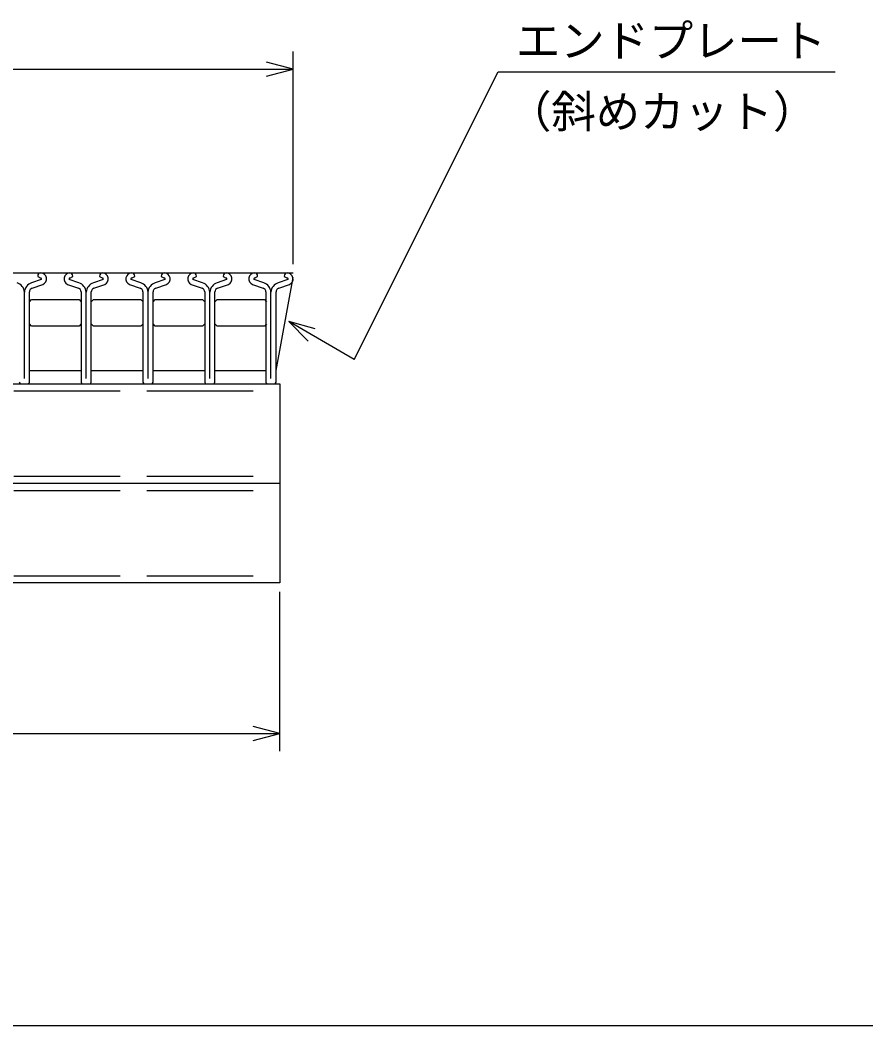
# Model space of a CAD drawing. Units: millimetres, scale not verified. Extents: x -1456 to 1389, y -1026 to 839.
# Drawn here: x -556.2 to -174.5, y -921.2 to -467 of the extents above; entities that cross this region are included whole.
import ezdxf
from ezdxf.enums import TextEntityAlignment as Align

# ---------------------------------------------------------------- set-up
doc = ezdxf.new("R2010")
doc.units = ezdxf.units.MM
doc.header["$LTSCALE"] = 8
doc.linetypes.add('DASHED', pattern=[7.5, 6, -1.5])
for name, color, linetype, lineweight in [('0_2', 150, 'Continuous', 25), ('16', 3, 'Continuous', 25), ('22', 2, 'Continuous', 25)]:
    doc.layers.add(name, color=color, linetype=linetype, lineweight=lineweight)
doc.styles.add('ベクトル', font='')
doc.styles.get('ベクトル').set_extended_font_data('ベクトル')

msp = doc.modelspace()

# ---------------------------------------------------------------- linework, layer by layer
at = {"layer": '0_2'}
msp.add_line((1388.8, -921.2), (-1379.2, -921.2), dxfattribs=at)
at = {"layer": '16'}
for p, q in [((-927, -581.2), (-433, -581.2)), ((-546.702, -584.208), (-551.022, -585.728)), ((-548.301, -582.583), (-548.301, -582.813)), ((-548.301, -582.813), (-546.861, -583.513)), ((-529.699, -585.728), (-534.019, -584.208)), ((-533.86, -583.513), (-532.42, -582.813)), ((-532.42, -582.813), (-532.42, -582.583)), ((-518.802, -584.208), (-523.122, -585.728)), ((-520.401, -582.583), (-520.401, -582.813)), ((-520.401, -582.813), (-518.961, -583.513)), ((-501.799, -585.728), (-506.119, -584.208)), ((-505.96, -583.513), (-504.52, -582.813)), ((-504.52, -582.813), (-504.52, -582.583)), ((-490.902, -584.208), (-495.222, -585.728)), ((-492.501, -582.583), (-492.501, -582.813)), ((-492.501, -582.813), (-491.061, -583.513)), ((-473.899, -585.728), (-478.219, -584.208)), ((-478.06, -583.513), (-476.62, -582.813)), ((-476.62, -582.813), (-476.62, -582.583)), ((-463.002, -584.208), (-467.322, -585.728)), ((-464.601, -582.583), (-464.601, -582.813)), ((-464.601, -582.813), (-463.161, -583.513)), ((-446.299, -585.728), (-450.619, -584.208)), ((-450.46, -583.513), (-449.02, -582.813)), ((-449.02, -582.813), (-449.02, -582.583)), ((-440.7, -625.2), (-433, -583.2)), ((-435.402, -584.208), (-439.722, -585.728)), ((-437.001, -582.583), (-437.001, -582.813)), ((-437.001, -582.813), (-435.561, -583.513)), ((-554.3, -628.91), (-554.3, -589.84)), ((-552.01, -630.512), (-552.01, -589.792)), ((-550.812, -588.089), (-545.942, -586.379)), ((-534.779, -586.379), (-529.909, -588.089)), ((-528.71, -589.792), (-528.71, -630.512)), ((-526.4, -628.91), (-526.4, -589.84)), ((-524.11, -630.512), (-524.11, -589.792)), ((-522.912, -588.089), (-518.042, -586.379)), ((-506.879, -586.379), (-502.009, -588.089)), ((-500.81, -589.792), (-500.81, -630.512)), ((-498.5, -628.91), (-498.5, -589.84)), ((-496.21, -630.512), (-496.21, -589.792)), ((-495.012, -588.089), (-490.142, -586.379)), ((-478.979, -586.379), (-474.109, -588.089)), ((-472.91, -589.792), (-472.91, -630.512)), ((-470.6, -628.91), (-470.6, -589.84)), ((-468.31, -630.512), (-468.31, -589.792)), ((-467.112, -588.089), (-462.242, -586.379)), ((-451.379, -586.379), (-446.509, -588.089)), ((-445.31, -589.792), (-445.31, -630.512)), ((-443, -628.91), (-443, -589.84)), ((-440.71, -630.512), (-440.71, -589.792)), ((-439.512, -588.089), (-434.642, -586.379)), ((-552.05, -594.2), (-551.05, -593.2)), ((-551.05, -593.2), (-529.65, -593.2)), ((-529.65, -593.2), (-528.65, -594.2)), ((-524.15, -594.2), (-523.15, -593.2)), ((-523.15, -593.2), (-501.75, -593.2)), ((-501.75, -593.2), (-500.75, -594.2)), ((-496.25, -594.2), (-495.25, -593.2)), ((-495.25, -593.2), (-473.85, -593.2)), ((-473.85, -593.2), (-472.85, -594.2)), ((-468.35, -594.2), (-467.35, -593.2)), ((-467.35, -593.2), (-445.95, -593.2)), ((-445.95, -593.2), (-444.95, -594.2)), ((-551.05, -605.2), (-552.05, -604.2)), ((-529.65, -605.2), (-551.05, -605.2)), ((-528.65, -604.2), (-529.65, -605.2)), ((-523.15, -605.2), (-524.15, -604.2)), ((-501.75, -605.2), (-523.15, -605.2)), ((-500.75, -604.2), (-501.75, -605.2)), ((-495.25, -605.2), (-496.25, -604.2)), ((-473.85, -605.2), (-495.25, -605.2)), ((-472.85, -604.2), (-473.85, -605.2)), ((-467.35, -605.2), (-468.35, -604.2)), ((-445.95, -605.2), (-467.35, -605.2)), ((-444.95, -604.2), (-445.95, -605.2)), ((-552, -625.2), (-528.7, -625.2)), ((-524.1, -625.2), (-500.8, -625.2)), ((-496.2, -625.2), (-472.9, -625.2)), ((-468.3, -625.2), (-445.3, -625.2)), ((-919, -631.2), (-439, -631.2)), ((-555.91, -631.212), (-552.71, -631.212)), ((-528.01, -631.212), (-524.81, -631.212)), ((-500.11, -631.212), (-496.91, -631.212)), ((-472.21, -631.212), (-469.01, -631.212)), ((-444.61, -631.212), (-441.41, -631.212)), ((-439, -631.2), (-439, -721.2)), ((-919, -676.2), (-439, -676.2)), ((-439, -721.2), (-919, -721.2))]:
    msp.add_line(p, q, dxfattribs=at)
at = {"layer": '16', "linetype": 'DASHED'}
for p, q in [((-919, -634.4), (-439, -634.4)), ((-919, -673), (-439, -673)), ((-919, -679.4), (-439, -679.4)), ((-919, -718), (-439, -718))]:
    msp.add_line(p, q, dxfattribs=at)
at = {"layer": '16'}
for centre, radius, start, end in [((-546.852, -582.646), 1.45, 94.45, 177.5), ((-547.011, -583.9), 2.7, 293.32, 89.02002), ((-533.71, -583.9), 2.7, 90.98, 246.68), ((-533.869, -582.646), 1.45, 2.5, 85.55), ((-518.952, -582.646), 1.45, 94.45, 177.5), ((-519.111, -583.9), 2.7, 293.32, 89.02002), ((-505.81, -583.9), 2.7, 90.98, 246.68), ((-505.969, -582.646), 1.45, 2.5, 85.55), ((-491.052, -582.646), 1.45, 94.45, 177.5), ((-491.211, -583.9), 2.7, 293.32, 89.02002), ((-477.91, -583.9), 2.7, 90.98, 246.68), ((-478.069, -582.646), 1.45, 2.5, 85.55), ((-463.152, -582.646), 1.45, 94.45, 177.5), ((-463.311, -583.9), 2.7, 293.32, 89.02002), ((-450.31, -583.9), 2.7, 90.98, 246.68), ((-450.469, -582.646), 1.45, 2.5, 85.55), ((-435.552, -582.646), 1.45, 94.45, 177.5), ((-435.711, -583.9), 2.7, 293.32, 89.02002), ((-558.89, -590.143), 4.6, 3.78, 73.7), ((-549.731, -590.143), 4.6, 106.3, 176.22), ((-547.026, -583.916), 0.44, 317.67, 68.08999), ((-533.695, -583.916), 0.44, 111.91, 222.33), ((-530.99, -590.143), 4.6, 3.78, 73.7), ((-521.831, -590.143), 4.6, 106.3, 176.22), ((-519.126, -583.916), 0.44, 317.67, 68.08999), ((-505.795, -583.916), 0.44, 111.91, 222.33), ((-503.09, -590.143), 4.6, 3.78, 73.7), ((-493.931, -590.143), 4.6, 106.3, 176.22), ((-491.226, -583.916), 0.44, 317.67, 68.08999), ((-477.895, -583.916), 0.44, 111.91, 222.33), ((-475.19, -590.143), 4.6, 3.78, 73.7), ((-466.031, -590.143), 4.6, 106.3, 176.22), ((-463.326, -583.916), 0.44, 317.67, 68.08999), ((-450.295, -583.916), 0.44, 111.91, 222.33), ((-447.59, -590.143), 4.6, 3.78, 73.7), ((-438.431, -590.143), 4.6, 106.3, 176.22), ((-435.726, -583.916), 0.44, 317.67, 68.08999), ((-550.212, -589.789), 1.8, 109.42, 180), ((-530.509, -589.789), 1.8, 0, 70.58), ((-522.312, -589.789), 1.8, 109.42, 180), ((-502.609, -589.789), 1.8, 0, 70.58), ((-494.412, -589.789), 1.8, 109.42, 180), ((-474.709, -589.789), 1.8, 0, 70.58), ((-466.512, -589.789), 1.8, 109.42, 180), ((-447.109, -589.789), 1.8, 0, 70.58), ((-438.912, -589.789), 1.8, 109.42, 180), ((-555.91, -630.512), 0.7, 180, 270), ((-552.71, -630.512), 0.7, 270, 0), ((-528.01, -630.512), 0.7, 180, 270), ((-524.81, -630.512), 0.7, 270, 0), ((-500.11, -630.512), 0.7, 180, 270), ((-496.91, -630.512), 0.7, 270, 0), ((-472.21, -630.512), 0.7, 180, 270), ((-469.01, -630.512), 0.7, 270, 0), ((-444.61, -630.512), 0.7, 180, 270), ((-441.41, -630.512), 0.7, 270, 0)]:
    msp.add_arc(centre, radius, start, end, dxfattribs=at)
at = {"layer": '22', "color": 4}
for p, q in [((-433, -577.2), (-433, -481.2)), ((-927, -489.2), (-433, -489.2)), ((-433, -489.2), (-445, -486)), ((-445, -492.4), (-433, -489.2)), ((-405.4, -620.32), (-340.4, -490.32)), ((-340.4, -490.32), (-188.4, -490.32)), ((-423, -606.4), (-435, -603.2)), ((-426.2, -612), (-435, -603.2)), ((-405.4, -620.32), (-435, -603.2)), ((-439, -797.2), (-439, -725.2)), ((-919, -789.2), (-439, -789.2)), ((-439, -789.2), (-451, -786)), ((-451, -792.4), (-439, -789.2))]:
    msp.add_line(p, q, dxfattribs=at)

# ---------------------------------------------------------------- texts
at = {"layer": '22', "style": 'ベクトル'}
for s, p in [('エンドプレート', (-332.4, -476.32)), ('（斜めカット）', (-336.4, -508.32))]:
    msp.add_text(s, height=14.66, dxfattribs=at).set_placement(p, align=Align.MIDDLE_LEFT)

doc.saveas('drawing.dxf')
